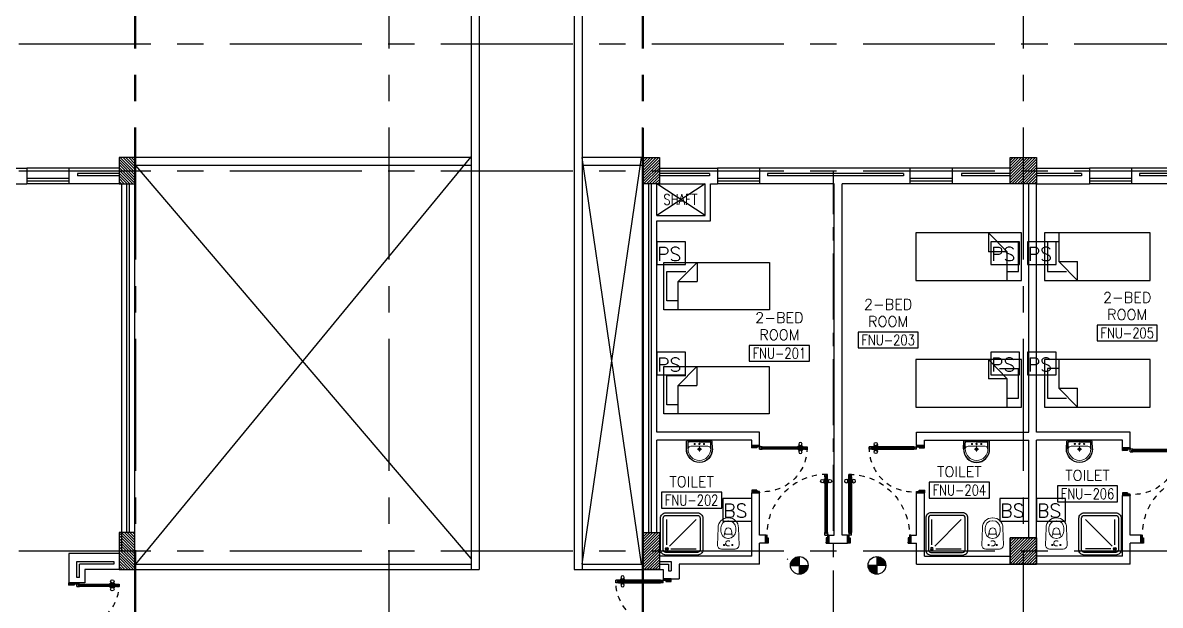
# Model space of a CAD drawing. Extents: x 88808.2 to 88899.2, y 39921.6 to 40001.1.
# Drawn here: x 88849.01 to 88870.56, y 39979.07 to 39990.1 of the extents above; entities that cross this region are included whole.
import ezdxf
from ezdxf.enums import TextEntityAlignment as Align

# ---------------------------------------------------------------- set-up
doc = ezdxf.new("R2010")
doc.units = 0
doc.header["$MEASUREMENT"] = 0
doc.header["$PDMODE"] = 34
for name, pattern in [('CENTER', [2, 1.25, -0.25, 0.25, -0.25]), ('CENTERX2', [4, 2.5, -0.5, 0.5, -0.5]), ('DASHED', [0.75, 0.5, -0.25]), ('HIDDEN', [0.375, 0.25, -0.125]), ('HIDDEN2', [0.1875, 0.125, -0.0625])]:
    doc.linetypes.add(name, pattern=pattern)
doc.layers.get('0').update_dxf_attribs({"color": 11, "linetype": 'CONTINUOUS'})
doc.layers.get('DEFPOINTS').update_dxf_attribs({"color": 11, "linetype": 'CONTINUOUS'})
for name, color, linetype in [('AX-DIM', 11, 'CONTINUOUS'), ('AXES', 11, 'CENTERX2'), ('AXES1', 11, 'CENTER'), ('COL', 11, 'CONTINUOUS'), ('DOOR', 11, 'CONTINUOUS'), ('E-SYSTEM', 4, 'CONTINUOUS'), ('EJ', 11, 'CONTINUOUS'), ('FIX', 11, 'CONTINUOUS'), ('FUR', 11, 'CONTINUOUS'), ('HAT', 11, 'CONTINUOUS'), ('INSUL', 11, 'CONTINUOUS'), ('RM-BOX', 11, 'CONTINUOUS'), ('RM-NAME', 11, 'CONTINUOUS'), ('RM-NO', 11, 'CONTINUOUS'), ('ROOF', 11, 'CONTINUOUS'), ('SHAFT', 11, 'CONTINUOUS'), ('TEXT', 11, 'CONTINUOUS'), ('WALL', 11, 'CONTINUOUS'), ('WIN', 11, 'CONTINUOUS')]:
    doc.layers.add(name, color=color, linetype=linetype)
doc.styles.add('ROMANS', font='ROMANS.shx', dxfattribs={"width": 0.6})
doc.dimstyles.new('DIM-OUT', dxfattribs={"dimscale": 0, "dimtxt": 0.24, "dimasz": 0.08, "dimexe": 0.02, "dimexo": 0.02, "dimgap": 0.05, "dimtad": 1, "dimdec": 0, "dimlfac": 1000, "dimzin": 0, "dimdsep": 46, "dimtxsty": 'ROMANS', "dimblk1": 'ARCHTICK', "dimblk2": 'ARCHTICK', "dimsah": 1, "dimcen": 0.01, "dimdle": 0.08, "dimclrd": 7, "dimclre": 7, "dimclrt": 2, "dimadec": 0, "dimazin": 0, "dimtp": 2, "dimtm": 2, "dimtfac": 0.114286, "dimtdec": 0, "dimtix": 1, "dimtmove": 2, "dimatfit": 3, "dimldrblk": 'ARCHTICK', "dimfxl": 0, "dimtolj": 1, "dimtzin": 0, "dimarcsym": 0})

# ---------------------------------------------------------------- blocks, each defined once
blk = doc.blocks.new('_ARCHTICK')
at = {"color": 0, "linetype": 'ByBlock', "const_width": 0.15}
blk.add_lwpolyline([(-0.5, -0.5), (0.5, 0.5)], dxfattribs=at)
blk = doc.blocks.new('*D175')
at = {"layer": 'AX-DIM', "color": 7, "lineweight": -2}
for p, q in [((88809.63, 39987.47), (88809.63, 39997.655)), ((88852.255, 39997.575), (88809.61, 39997.575)), ((88810.31, 39987.55), (88809.61, 39987.55))]:
    blk.add_line(p, q, dxfattribs=at)
at = {"layer": 'DEFPOINTS', "color": 0}
for p in [(88809.63, 39997.575), (88852.275, 39997.575), (88810.33, 39987.55)]:
    blk.add_point(p, dxfattribs=at)
at = {"layer": 'AX-DIM', "color": 7, "lineweight": -2, "xscale": 0.08, "yscale": 0.08, "zscale": 0.08}
for p, rotation in [((88809.63, 39997.575), 90), ((88809.63, 39987.55), 270)]:
    blk.add_blockref('_ARCHTICK', p, dxfattribs=dict(at, rotation=rotation))
at = {"layer": 'AX-DIM', "color": 2, "insert": (88809.46, 39992.562), "char_height": 0.24, "attachment_point": 5, "rotation": 90, "style": 'ROMANS'}
blk.add_mtext('\\A1;10025', dxfattribs=at)
blk = doc.blocks.new('A$C1DFA4FE8')
at = {"layer": 'DOOR', "color": 0, "linetype": 'ByBlock'}
for p, q in [((0, 1631), (0, 1581)), ((0, 1581), (0, 1631)), ((50, 1631), (0, 1631)), ((50, 1581), (0, 1581)), ((30, 1614), (30, 1598)), ((50, 1614), (30, 1614)), ((50, 1598), (30, 1598)), ((50, 1631), (50, 1614)), ((50, 1598), (50, 1581)), ((750, 1614), (750, 1631)), ((750, 1631), (800, 1631)), ((770, 1614), (750, 1614)), ((750, 1581), (750, 1598)), ((750, 1598), (770, 1598)), ((800, 1581), (750, 1581)), ((770, 1598), (770, 1614)), ((950, 1656), (800, 1656)), ((800, 1656), (800, 1631)), ((800, 1581), (800, 1631)), ((800, 1631), (850, 1631)), ((850, 1631), (850, 1606)), ((850, 1606), (950, 1606)), ((950, 1606), (950, 1656)), ((0, 81), (0, 131)), ((0, 131), (0, 81)), ((50, 131), (0, 131)), ((50, 81), (0, 81)), ((30, 98), (30, 114)), ((50, 114), (30, 114)), ((50, 98), (30, 98)), ((50, 114), (50, 131)), ((50, 81), (50, 98)), ((83, 131), (83, 138)), ((173, 138), (83, 138)), ((83, 81), (83, 74)), ((173, 74), (83, 74)), ((95, 138), (95, 147)), ((95, 147), (160, 147)), ((95, 138), (160, 138)), ((95, 74), (95, 65)), ((95, 74), (160, 74)), ((95, 65), (160, 65)), ((160, 138), (160, 147)), ((160, 74), (160, 65)), ((173, 131), (173, 138)), ((173, 81), (173, 74)), ((750, 131), (750, 114)), ((800, 131), (750, 131)), ((750, 114), (770, 114)), ((750, 98), (750, 81)), ((770, 98), (750, 98)), ((750, 81), (800, 81)), ((770, 114), (770, 98)), ((800, 131), (800, 81)), ((800, 56), (800, 81)), ((800, 81), (850, 81)), ((950, 56), (800, 56)), ((850, 106), (950, 106)), ((850, 81), (850, 106)), ((950, 106), (950, 56))]:
    blk.add_line(p, q, dxfattribs=at)
at = {"layer": 'DOOR', "linetype": 'ByBlock'}
for p, q in [((750, 1631), (50, 1631)), ((750, 1614), (50, 1614)), ((750, 1598), (50, 1598)), ((50, 1581), (750, 1581)), ((50, 131), (750, 131)), ((750, 114), (50, 114)), ((750, 98), (50, 98)), ((750, 81), (50, 81))]:
    blk.add_line(p, q, dxfattribs=at)
at = {"layer": 'DOOR', "color": 9, "linetype": 'ByBlock'}
for p, q in [((950, 1606), (837, 1656)), ((950, 1606), (850, 1619)), ((950, 1606), (910, 1656)), ((950, 106), (837, 56)), ((950, 106), (850, 93)), ((950, 106), (910, 56))]:
    blk.add_line(p, q, dxfattribs=at)
at = {"layer": 'DOOR', "color": 0, "linetype": 'ByBlock'}
for centre in [(128, 179), (128, 32)]:
    blk.add_circle(centre, 32.4, dxfattribs=at)
at = {"layer": 'DOOR', "linetype": 'HIDDEN', "ltscale": 0.5}
for centre, start, end in [((752, 1606), 178.0938, 273.7249), ((752, 106), 86.2751, 181.9062)]:
    blk.add_arc(centre, 752, start, end, dxfattribs=at)
at = {"layer": 'DOOR', "color": 9, "linetype": 'ByBlock'}
for centre, radius, start, end in [((950, 1606), 154, 161.1053, 166.2858), ((950, 1606), 134, 158.1598, 169.28), ((950, 1606), 114, 154.0838, 167.3774), ((950, 1606), 94.4, 148.0182, 180), ((950, 1606), 74.4, 137.7764, 180), ((950, 1606), 54.4, 113.2074, 180), ((950, 1606), 34.4, 90, 180), ((950, 1606), 14.4, 90, 180), ((950, 106), 154, 193.7142, 198.8947), ((950, 106), 134, 190.72, 201.8402), ((950, 106), 114, 192.6226, 205.9162), ((950, 106), 94.4, 180, 211.9818), ((950, 106), 74.4, 180, 222.2236), ((950, 106), 54.4, 180, 246.7926), ((950, 106), 34.4, 180, 270), ((950, 106), 14.4, 180, 270)]:
    blk.add_arc(centre, radius, start, end, dxfattribs=at)
blk = doc.blocks.new('C-300')
at = {"layer": 'HAT', "linetype": 'ByBlock', "ltscale": 0.3}
h = blk.add_hatch(dxfattribs=at)
h.set_pattern_fill('ANSI31', color=8, scale=300, style=0)
h.set_pattern_definition([(45, (-258496.182, -82361.005), (-26.5165043, 26.5165043), [])])
h.paths.add_polyline_path([(300, 500), (0, 500), (0, 250), (300, 250)])
h.paths.add_polyline_path([(300, 250), (0, 250), (0, 0), (300, 0)])
at = {"layer": 'COL'}
blk.add_lwpolyline([(0, 500), (300, 500), (300, 0), (0, 0)], close=True, dxfattribs=at)
blk = doc.blocks.new('DOOR90')
at = {"layer": 'DOOR', "linetype": 'ByBlock'}
for p, q in [((0, 0), (-150, 0)), ((-200, -25), (-1000, -25)), ((-200, -42), (-1000, -42)), ((-200, -58), (-1000, -58)), ((-1000, -75), (-200, -75))]:
    blk.add_line(p, q, dxfattribs=at)
at = {"layer": 'DOOR', "color": 0, "linetype": 'ByBlock'}
for p, q in [((-150, 0), (-150, -25)), ((-150, 0), (0, 0)), ((0, -50), (0, 0)), ((-1050, -25), (-1050, -75)), ((-1050, -75), (-1050, -25)), ((-1000, -25), (-1050, -25)), ((-1000, -75), (-1050, -75)), ((-1020, -42), (-1020, -58)), ((-1000, -42), (-1020, -42)), ((-1000, -58), (-1020, -58)), ((-1000, -25), (-1000, -42)), ((-1000, -58), (-1000, -75)), ((-968, -25), (-968, -18)), ((-878, -18), (-968, -18)), ((-968, -75), (-968, -82)), ((-878, -82), (-968, -82)), ((-955, -18), (-955, -9)), ((-955, -9), (-890, -9)), ((-955, -18), (-890, -18)), ((-955, -82), (-955, -91)), ((-955, -82), (-890, -82)), ((-955, -91), (-890, -91)), ((-890, -18), (-890, -9)), ((-890, -82), (-890, -91)), ((-878, -25), (-878, -18)), ((-878, -75), (-878, -82)), ((-200, -42), (-200, -25)), ((-200, -25), (-150, -25)), ((-180, -42), (-200, -42)), ((-200, -75), (-200, -58)), ((-200, -58), (-180, -58)), ((-150, -75), (-200, -75)), ((-180, -58), (-180, -42)), ((-150, -75), (-150, -25)), ((-150, -25), (-100, -25)), ((-100, -25), (-100, -50)), ((-100, -50), (0, -50)), ((-100, -850), (0, -850)), ((-100, -875), (-100, -850)), ((0, -850), (0, -900)), ((-150, -900), (-150, -875)), ((-150, -875), (-100, -875)), ((0, -900), (-150, -900)), ((-150, -900), (0, -900))]:
    blk.add_line(p, q, dxfattribs=at)
at = {"layer": 'DOOR', "color": 9, "linetype": 'ByBlock'}
for p, q in [((0, -50), (-114, 0)), ((0, -50), (-40, 0)), ((0, -50), (-100, -37)), ((0, -850), (-114, -900)), ((0, -850), (-100, -863)), ((0, -850), (-40, -900))]:
    blk.add_line(p, q, dxfattribs=at)
at = {"layer": 'DOOR', "color": 0, "linetype": 'ByBlock'}
for centre in [(-923, 24), (-923, -124)]:
    blk.add_circle(centre, 32.4, dxfattribs=at)
at = {"layer": 'DOOR', "color": 9, "linetype": 'ByBlock'}
for centre, radius, start, end in [((0, -50), 74.4, 137.7764, 180), ((0, -50), 54.4, 113.2074, 180), ((0, -50), 154, 161.1053, 166.2858), ((0, -50), 134, 158.1598, 169.28), ((0, -50), 114, 154.0838, 167.3774), ((0, -50), 94.4, 148.0182, 180), ((0, -50), 34.4, 90, 180), ((0, -50), 14.4, 90, 180), ((0, -850), 94.4, 180, 211.9818), ((0, -850), 74.4, 180, 222.2236), ((0, -850), 54.4, 180, 246.7926), ((0, -850), 34.4, 180, 270), ((0, -850), 14.4, 180, 270), ((0, -850), 154, 193.7142, 198.8947), ((0, -850), 134, 190.72, 201.8402)]:
    blk.add_arc(centre, radius, start, end, dxfattribs=at)
at = {"layer": 'DOOR', "linetype": 'HIDDEN', "ltscale": 0.5}
blk.add_arc((-222, -50), 828, 178.2701, 275.003, dxfattribs=at)
blk = doc.blocks.new('DOOR100')
at = {"layer": 'DOOR', "color": 0, "linetype": 'ByBlock'}
for p, q in [((-76, 1251), (-76, 1301)), ((-76, 1301), (-26, 1301)), ((-26, 1301), (-76, 1301)), ((-26, 1251), (-26, 1301)), ((-92, 1206), (-92, 1141)), ((-83, 1206), (-92, 1206)), ((-83, 1141), (-92, 1141)), ((-83, 1129), (-83, 1219)), ((-76, 1219), (-83, 1219)), ((-83, 1206), (-83, 1141)), ((-76, 1129), (-83, 1129)), ((-59, 1251), (-76, 1251)), ((-59, 1251), (-59, 1271)), ((-43, 1271), (-59, 1271)), ((-43, 1251), (-43, 1271)), ((-26, 1251), (-43, 1251)), ((-26, 1219), (-19, 1219)), ((-26, 1129), (-19, 1129)), ((-19, 1129), (-19, 1219)), ((-19, 1206), (-19, 1141)), ((-19, 1206), (-10, 1206)), ((-19, 1141), (-10, 1141)), ((-10, 1206), (-10, 1141)), ((-1201, 0), (-1201, 150)), ((-1201, 150), (-1176, 150)), ((-1201, 150), (-1201, 0)), ((-1151, 0), (-1201, 0)), ((-1176, 150), (-1176, 100)), ((-1176, 100), (-1151, 100)), ((-1151, 100), (-1151, 0)), ((-76, 200), (-59, 200)), ((-76, 150), (-76, 200)), ((-76, 150), (-26, 150)), ((-59, 200), (-59, 180)), ((-59, 180), (-43, 180)), ((-51, 100), (-51, 0)), ((-26, 100), (-51, 100)), ((-51, 0), (-1, 0)), ((-43, 200), (-26, 200)), ((-43, 180), (-43, 200)), ((-26, 200), (-26, 150)), ((-1, 150), (-26, 150)), ((-26, 150), (-26, 100)), ((-1, 150), (-1, 0))]:
    blk.add_line(p, q, dxfattribs=at)
at = {"layer": 'DOOR', "linetype": 'ByBlock'}
for p, q in [((-76, 1251), (-76, 200)), ((-59, 200), (-59, 1251)), ((-43, 200), (-43, 1251)), ((-26, 200), (-26, 1251))]:
    blk.add_line(p, q, dxfattribs=at)
at = {"layer": 'DOOR', "color": 9, "linetype": 'ByBlock'}
for p, q in [((-1151, 0), (-1201, 114)), ((-1151, 0), (-1201, 40)), ((-1151, 0), (-1164, 100)), ((-51, 0), (-1, 114)), ((-51, 0), (-38, 100)), ((-51, 0), (-1, 40))]:
    blk.add_line(p, q, dxfattribs=at)
at = {"layer": 'DOOR', "color": 0, "linetype": 'ByBlock'}
for centre in [(-125, 1174), (22, 1174)]:
    blk.add_circle(centre, 32.4, dxfattribs=at)
at = {"layer": 'DOOR', "linetype": 'HIDDEN', "ltscale": 0.5}
blk.add_arc((-27, 152), 1149, 89.961, 180.0931, dxfattribs=at)
at = {"layer": 'DOOR', "color": 9, "linetype": 'ByBlock'}
for centre, radius, start, end in [((-1151, 0), 154, 103.7142, 108.8947), ((-1151, 0), 134, 100.72, 111.8402), ((-1151, 0), 94.4, 90, 121.9818), ((-1151, 0), 74.4, 90, 132.2236), ((-1151, 0), 54.4, 90, 156.7926), ((-1151, 0), 34.4, 90, 180), ((-1151, 0), 14.4, 90, 180), ((-51, 0), 94.4, 58.0182, 90), ((-51, 0), 74.4, 47.7764, 90), ((-51, 0), 54.4, 23.2074, 90), ((-51, 0), 34.4, 0, 90), ((-51, 0), 14.4, 0, 90), ((-51, 0), 134, 68.1598, 79.28), ((-51, 0), 114, 64.0838, 77.3774), ((-51, 0), 154, 71.1053, 76.2858)]:
    blk.add_arc(centre, radius, start, end, dxfattribs=at)
blk = doc.blocks.new('A$C272A55A0')
at = {"layer": 'DOOR', "color": 0, "linetype": 'ByBlock'}
for p, q in [((0, 900), (0, 1050)), ((50, 1050), (0, 1050)), ((0, 900), (25, 900)), ((25, 950), (50, 950)), ((25, 900), (25, 950)), ((75, 900), (25, 900)), ((25, 850), (25, 900)), ((58, 870), (42, 870)), ((42, 870), (42, 850)), ((50, 950), (50, 1050)), ((58, 850), (58, 870)), ((75, 900), (75, 850)), ((1725, 900), (1775, 900)), ((1725, 900), (1725, 850)), ((1742, 870), (1758, 870)), ((1742, 850), (1742, 870)), ((1750, 950), (1750, 1050)), ((1750, 1050), (1800, 1050)), ((1775, 950), (1750, 950)), ((1758, 870), (1758, 850)), ((1775, 900), (1775, 950)), ((1800, 900), (1775, 900)), ((1775, 850), (1775, 900)), ((1800, 1050), (1800, 900)), ((42, 850), (25, 850)), ((75, 850), (58, 850)), ((1725, 850), (1742, 850)), ((1758, 850), (1775, 850)), ((25, 50), (42, 50)), ((25, 50), (25, 0)), ((25, 0), (75, 0)), ((75, 0), (25, 0)), ((42, 50), (42, 30)), ((42, 30), (58, 30)), ((58, 50), (75, 50)), ((58, 50), (58, 30)), ((75, 50), (75, 0)), ((1718, 160), (1709, 160)), ((1709, 95), (1709, 160)), ((1718, 95), (1709, 95)), ((1725, 173), (1718, 173)), ((1718, 173), (1718, 83)), ((1718, 95), (1718, 160)), ((1725, 83), (1718, 83)), ((1742, 50), (1725, 50)), ((1725, 50), (1725, 0)), ((1775, 0), (1725, 0)), ((1725, 0), (1775, 0)), ((1742, 50), (1742, 30)), ((1758, 30), (1742, 30)), ((1775, 50), (1758, 50)), ((1758, 50), (1758, 30)), ((1775, 173), (1782, 173)), ((1775, 83), (1782, 83)), ((1775, 50), (1775, 0)), ((1782, 173), (1782, 83)), ((1782, 160), (1791, 160)), ((1782, 95), (1782, 160)), ((1782, 95), (1791, 95)), ((1791, 95), (1791, 160))]:
    blk.add_line(p, q, dxfattribs=at)
at = {"layer": 'DOOR', "color": 9, "linetype": 'ByBlock'}
for p, q in [((50, 1050), (0, 1010)), ((50, 1050), (0, 937)), ((50, 1050), (37, 950)), ((1750, 1050), (1800, 1010)), ((1750, 1050), (1800, 937)), ((1750, 1050), (1763, 950))]:
    blk.add_line(p, q, dxfattribs=at)
at = {"layer": 'DOOR', "linetype": 'ByBlock'}
for p, q in [((25, 850), (25, 50)), ((42, 850), (42, 50)), ((58, 850), (58, 50)), ((75, 50), (75, 850)), ((1725, 50), (1725, 850)), ((1742, 850), (1742, 50)), ((1758, 850), (1758, 50)), ((1775, 850), (1775, 50))]:
    blk.add_line(p, q, dxfattribs=at)
at = {"layer": 'DOOR', "color": 0, "linetype": 'ByBlock'}
for centre in [(1676, 128), (1824, 128)]:
    blk.add_circle(centre, 32.4, dxfattribs=at)
at = {"layer": 'DOOR', "color": 9, "linetype": 'ByBlock'}
for centre, radius, start, end in [((50, 1050), 54.4, 203.2074, 270), ((50, 1050), 74.4, 227.7764, 270), ((50, 1050), 94.4, 238.0182, 270), ((50, 1050), 114, 244.0838, 257.3774), ((50, 1050), 134, 248.1598, 259.28), ((50, 1050), 154, 251.1053, 256.2858), ((50, 1050), 34.4, 180, 270), ((50, 1050), 14.4, 180, 270), ((1750, 1050), 14.4, 270, 0), ((1750, 1050), 34.4, 270, 0), ((1750, 1050), 54.4, 270, 336.7926), ((1750, 1050), 74.4, 270, 312.2236), ((1750, 1050), 94.4, 270, 301.9818), ((1750, 1050), 114, 282.6226, 295.9162), ((1750, 1050), 134, 280.72, 291.8402), ((1750, 1050), 154, 283.7142, 288.8947)]:
    blk.add_arc(centre, radius, start, end, dxfattribs=at)
at = {"layer": 'DOOR', "linetype": 'HIDDEN', "ltscale": 0.5}
for centre, start, end in [((50, 851), 268.3174, 3.2965), ((1750, 851), 176.7035, 271.6826)]:
    blk.add_arc(centre, 851, start, end, dxfattribs=at)
at = {"layer": 'WALL', "linetype": 'ByBlock'}
blk.add_line((1800, 900), (1800, 1050), dxfattribs=at)
blk = doc.blocks.new('C11')
at = {"layer": 'HAT'}
h = blk.add_hatch(dxfattribs=at)
h.set_pattern_fill('ANSI31', color=256, scale=300, style=0)
h.set_pattern_definition([(45, (-248556.182, -75061.005), (-26.5165043, 26.5165043), [])])
h.paths.add_polyline_path([(300, 700), (0, 700), (0, 350), (300, 350)])
h.paths.add_polyline_path([(300, 350), (0, 350), (0, 0), (300, 0)])
at = {"layer": 'COL'}
blk.add_lwpolyline([(300, 700), (300, 0), (0, 0), (0, 700)], close=True, dxfattribs=at)
blk = doc.blocks.new('RM1')
at = {"layer": 'RM-BOX'}
blk.add_lwpolyline([(570, -200), (-570, -200), (-570, -500), (570, -500)], close=True, dxfattribs=at)
at = {"layer": 'RM-NAME', "style": 'ROMANS'}
for tag, p in [('ROOMNAME1', (0, 324)), ('ROOMNAME2', (0, 0))]:
    blk.add_attdef(tag, text='', height=200, dxfattribs=at).set_placement(p, align=Align.MIDDLE)
at = {"layer": 'RM-NO', "style": 'ROMANS', "width": 0.8}
blk.add_attdef('ROOMNO', text='', height=200, dxfattribs=at).set_placement((0, -350), align=Align.MIDDLE)
blk = doc.blocks.new('AH20A')
at = {"layer": 'FUR'}
for p, q in [((0, 0.5), (0, -0.5)), ((1, 0.5), (0, 0.5)), ((0.136, 0.5), (0.136, -0.099)), ((1, -0.5), (1, 0.5)), ((0.136, 0.311), (0.028, 0.311)), ((0.028, 0.311), (0.028, -0.309)), ((0.136, -0.099), (0.313, -0.5)), ((0.136, -0.099), (0.313, -0.099)), ((0.313, -0.5), (0.313, -0.099)), ((0.028, -0.309), (0.208, -0.309)), ((0, -0.5), (1, -0.5))]:
    blk.add_line(p, q, dxfattribs=at)
blk = doc.blocks.new('COL50')
at = {"layer": 'COL'}
blk.add_lwpolyline([(-250, 250), (-250, -250), (250, -250), (250, 250)], close=True, dxfattribs=at)
blk = doc.blocks.new('*X40')
at = {"color": 0}
for p, q in [((73379, 177112), (73857, 177590)), ((73379, 177165), (73804, 177590)), ((73379, 177218), (73751, 177590)), ((73379, 177271), (73698, 177590)), ((73379, 177324), (73645, 177590)), ((73379, 177377), (73592, 177590)), ((73379, 177430), (73539, 177590)), ((73379, 177483), (73486, 177590)), ((73379, 177536), (73433, 177590)), ((73410, 177090), (73879, 177559)), ((73463, 177090), (73879, 177506)), ((73516, 177090), (73879, 177453)), ((73569, 177090), (73879, 177400)), ((73622, 177090), (73879, 177347)), ((73675, 177090), (73879, 177294)), ((73728, 177090), (73879, 177241)), ((73781, 177090), (73879, 177188)), ((73834, 177090), (73879, 177134))]:
    blk.add_line(p, q, dxfattribs=at)
blk = doc.blocks.new('LAV1')
at = {"layer": 'FIX', "linetype": 'DASHED', "lineweight": 20, "ltscale": 0.05}
for p, q in [((0, 170), (0, 270)), ((0, 170), (0, 270)), ((50, 220), (-50, 220))]:
    blk.add_line(p, q, dxfattribs=at)
at = {"layer": 'FIX', "linetype": 'ByBlock', "ltscale": 0.3}
for p, q in [((-280, 210), (-275, 50)), ((-245, 210), (-245, 85)), ((0, 60), (-220, 60)), ((0, 60), (220, 60)), ((245, 210), (245, 85)), ((280, 210), (275, 50))]:
    blk.add_line(p, q, dxfattribs=at)
at = {"layer": 'FIX', "linetype": 'Continuous', "lineweight": 20}
for p, q in [((-275, 210), (-275, 50)), ((0, 50), (-275, 50)), ((0, 50), (-252, 50)), ((0, 155), (-181, 155)), ((0, 155), (181, 155)), ((0, 50), (275, 50)), ((0, 50), (252, 50)), ((275, 210), (275, 50))]:
    blk.add_line(p, q, dxfattribs=at)
at = {"layer": 'FIX', "lineweight": 20}
for p, q in [((16, 107), (-15, 107)), ((0, 92), (0, 123))]:
    blk.add_line(p, q, dxfattribs=at)
for centre, radius in [((0, 220), 29.5), ((0, 220), 22.5), ((0, 107), 15.5)]:
    blk.add_circle(centre, radius, dxfattribs=at)
at = {"layer": 'FIX', "linetype": 'HIDDEN', "lineweight": 20, "ltscale": 0.05}
for centre in [(-100, 107), (100, 107)]:
    blk.add_circle(centre, 12.4, dxfattribs=at)
at = {"layer": 'FIX', "linetype": 'ByBlock', "ltscale": 0.3}
for centre, radius, start, end in [((7, 220), 287, 91.3776, 182.0064), ((-7, 220), 287, 357.9936, 88.6224), ((-220, 85), 24.9, 179.7021, 269.9486), ((220, 85), 24.9, 270.0514, 0.2979)]:
    blk.add_arc(centre, radius, start, end, dxfattribs=at)
at = {"layer": 'FIX', "linetype": 'Continuous', "lineweight": 20}
for centre, radius, start, end in [((8, 217), 283, 91.6988, 181.351), ((-8, 217), 283, 358.649, 88.3012), ((8, 212), 253, 91.7328, 180.4884), ((-8, 212), 253, 359.5116, 88.2672), ((-179, 222), 66.9, 190.2006, 268.0786), ((179, 222), 66.9, 271.9214, 349.7994)]:
    blk.add_arc(centre, radius, start, end, dxfattribs=at)
blk = doc.blocks.new('*X41')
at = {"color": 0}
for p, q in [((73379, 169899), (73870, 170390)), ((73379, 169952), (73817, 170390)), ((73379, 170005), (73764, 170390)), ((73379, 170058), (73711, 170390)), ((73379, 170111), (73658, 170390)), ((73379, 170164), (73604, 170390)), ((73379, 170217), (73551, 170390)), ((73379, 170271), (73498, 170390)), ((73379, 170324), (73445, 170390)), ((73379, 170377), (73392, 170390)), ((73423, 169890), (73879, 170346)), ((73476, 169890), (73879, 170293)), ((73529, 169890), (73879, 170240)), ((73582, 169890), (73879, 170187)), ((73635, 169890), (73879, 170134)), ((73688, 169890), (73879, 170081)), ((73741, 169890), (73879, 170028)), ((73794, 169890), (73879, 169975)), ((73847, 169890), (73879, 169922))]:
    blk.add_line(p, q, dxfattribs=at)
blk = doc.blocks.new('WC1')
at = {"layer": 'FIX', "lineweight": 20}
for p, q in [((-727, 5), (-727, -5)), ((-674, 5), (-674, -5)), ((-534, 24), (-540, 0)), ((-540, 0), (-534, -24)), ((-210, 204), (-538, 194)), ((-475, 141), (-538, 141)), ((-395, 76), (-490, 60)), ((-339, 5), (-339, -5)), ((-538, -141), (-475, -141)), ((-538, -194), (-210, -204)), ((-490, -60), (-395, -76))]:
    blk.add_line(p, q, dxfattribs=at)
at = {"layer": 'FIX', "linetype": 'Continuous', "lineweight": 20}
blk.add_line((-420, -47), (-420, 45), dxfattribs=at)
at = {"layer": 'FIX', "lineweight": 20}
blk.add_lwpolyline([(-213, -204), (-210, -204, 0.414214), (-137, -131), (-137, 0), (-137, 131, 0.414214), (-210, 204)], format="xyb", dxfattribs=at)
at = {"layer": 'FIX', "linetype": 'HIDDEN2', "lineweight": 20, "ltscale": 0.3}
blk.add_circle((-245, 0), 49.8, dxfattribs=at)
at = {"layer": 'FIX', "linetype": 'HIDDEN', "lineweight": 20, "ltscale": 0.05}
for centre in [(-213, 78), (-213, -77)]:
    blk.add_circle(centre, 11.6, dxfattribs=at)
at = {"layer": 'FIX', "lineweight": 20}
for centre, radius, start, end in [((-538, 5), 189, 90, 180), ((-538, 5), 136, 90, 180), ((-473, -7), 68.2, 128.9242, 152.8468), ((-464, -18), 82, 108.496, 128.9242), ((-475, 5), 136, 360, 90), ((-538, -5), 189, 180, 270), ((-538, -5), 136, 180, 270), ((-473, 7), 68.2, 207.1532, 231.0758), ((-464, 18), 82, 231.0758, 251.504), ((-475, -5), 136, 270, 0)]:
    blk.add_arc(centre, radius, start, end, dxfattribs=at)
at = {"layer": 'FIX', "linetype": 'Continuous', "lineweight": 20}
for centre, start, end in [((-443, 46), 357.6662, 91.6121), ((-442, -46), 268.3879, 2.3338)]:
    blk.add_arc(centre, 22.3, start, end, dxfattribs=at)
blk = doc.blocks.new('SHR1')
at = {"layer": 'FIX'}
for p, q in [((-196, 196), (-700, 700)), ((-143, 218), (-143, 700)), ((-218, 143), (-700, 143))]:
    blk.add_line(p, q, dxfattribs=at)
for points in [[(-825, 125), (-825, 725, -0.414214), (-725, 825), (-125, 825, -0.414214), (-25, 725), (-25, 125, -0.414214), (-125, 25), (-725, 25, -0.414214)], [(-775, 125), (-775, 725, -0.414214), (-725, 775), (-125, 775, -0.414214), (-75, 725), (-75, 125, -0.414214), (-125, 75), (-725, 75, -0.414214)]]:
    blk.add_lwpolyline(points, format="xyb", close=True, dxfattribs=at)
for radius in [25, 15]:
    blk.add_circle((-143, 143), radius, dxfattribs=at)

msp = doc.modelspace()

# ---------------------------------------------------------------- hatches: boundary and pattern name
at = {"layer": 'HAT'}
h = msp.add_hatch(dxfattribs=at)
h.set_pattern_fill('ANSI31', color=256, scale=0.3, style=0)
h.set_pattern_definition([(135, (89099.68644, 39904.688557), (0.0265165043, 0.0265165043), [])])
h.paths.add_polyline_path([(88850.8303, 39980.4496), (88851.1303, 39980.4496), (88851.1303, 39980.0996), (88850.8303, 39980.0996)])
h.paths.add_polyline_path([(88850.8303, 39980.0996), (88851.1303, 39980.0996), (88851.1303, 39979.7496), (88850.8303, 39979.7496)])

# ---------------------------------------------------------------- linework, layer by layer
at = {"layer": 'AXES'}
for p, q in [((88855.9503, 39921.6153), (88855.9503, 40000.4279)), ((88867.9703, 39921.6153), (88867.9703, 40000.4279)), ((88851.1303, 39921.6153), (88851.1303, 40000.0779)), ((88851.1503, 39921.6153), (88851.1503, 40000.0779)), ((88860.7503, 39921.6153), (88860.7503, 40000.0779)), ((88860.7703, 39921.6132), (88860.7703, 40000.0759)), ((88808.9303, 39989.6996), (88876.9703, 39989.6996)), ((88808.9303, 39987.2996), (88876.9703, 39987.2996)), ((88808.9303, 39980.0996), (88876.9703, 39980.0996))]:
    msp.add_line(p, q, dxfattribs=at)
at = {"layer": 'AXES1'}
msp.add_line((88864.3703, 39928.4796), (88864.3703, 39987.2996), dxfattribs=at)
at = {"layer": 'COL'}
for points in [[(88867.7203, 39987.0496), (88867.7203, 39987.5496), (88868.2203, 39987.5496), (88868.2203, 39987.0496)], [(88850.8303, 39980.4496), (88850.8303, 39979.7496), (88851.1303, 39979.7496), (88851.1303, 39980.4496)]]:
    msp.add_lwpolyline(points, close=True, dxfattribs=at)
at = {"layer": 'E-SYSTEM', "color": 4}
for p, q in [((88862.275, 39981.0955), (88862.275, 39980.6669)), ((88862.8203, 39981.0955), (88862.275, 39981.0955)), ((88862.8203, 39980.6669), (88862.8203, 39981.0955)), ((88867.525, 39981.0955), (88867.525, 39980.6669)), ((88868.0703, 39981.0955), (88867.525, 39981.0955)), ((88868.0703, 39980.6669), (88868.0703, 39981.0955)), ((88868.2203, 39981.0955), (88868.2203, 39980.6669)), ((88868.7655, 39981.0955), (88868.2203, 39981.0955)), ((88868.7655, 39980.6669), (88868.7655, 39981.0955)), ((88862.275, 39980.6669), (88862.8203, 39980.6669)), ((88867.525, 39980.6669), (88868.0703, 39980.6669)), ((88868.2203, 39980.6669), (88868.7655, 39980.6669)), ((88863.7226, 39979.876), (88863.6314, 39979.9671)), ((88863.7226, 39979.8937), (88863.6425, 39979.9737)), ((88863.7226, 39979.9113), (88863.6543, 39979.9796)), ((88863.7226, 39979.929), (88863.6669, 39979.9847)), ((88863.7226, 39979.9467), (88863.6804, 39979.9888)), ((88863.7226, 39979.9644), (88863.695, 39979.9919)), ((88863.7226, 39979.9942), (88863.7226, 39979.6598)), ((88865.193, 39979.9942), (88865.193, 39979.6598)), ((88865.193, 39979.9644), (88865.2205, 39979.9919)), ((88865.193, 39979.9467), (88865.2351, 39979.9888)), ((88865.193, 39979.929), (88865.2486, 39979.9847)), ((88865.193, 39979.9113), (88865.2612, 39979.9796)), ((88865.193, 39979.8937), (88865.2731, 39979.9737)), ((88865.193, 39979.876), (88865.2841, 39979.9671)), ((88863.5039, 39979.9365), (88863.4922, 39979.9483)), ((88863.5594, 39979.827), (88863.5554, 39979.831)), ((88863.5554, 39979.827), (88863.8897, 39979.827)), ((88863.5771, 39979.827), (88863.5566, 39979.8474)), ((88863.5947, 39979.827), (88863.5592, 39979.8625)), ((88863.6124, 39979.827), (88863.5629, 39979.8765)), ((88863.6301, 39979.827), (88863.5675, 39979.8896)), ((88863.6478, 39979.827), (88863.573, 39979.9018)), ((88863.6655, 39979.827), (88863.5793, 39979.9132)), ((88863.6831, 39979.827), (88863.5863, 39979.9239)), ((88863.7008, 39979.827), (88863.594, 39979.9338)), ((88863.7185, 39979.827), (88863.6023, 39979.9432)), ((88863.7226, 39979.8406), (88863.6113, 39979.9518)), ((88863.7226, 39979.8583), (88863.621, 39979.9598)), ((88863.8387, 39979.7068), (88863.7226, 39979.8229)), ((88863.8294, 39979.6984), (88863.7226, 39979.8053)), ((88863.8194, 39979.6908), (88863.7226, 39979.7876)), ((88863.8087, 39979.6838), (88863.7226, 39979.7699)), ((88863.7973, 39979.6775), (88863.7226, 39979.7522)), ((88863.8474, 39979.7158), (88863.7362, 39979.827)), ((88863.8554, 39979.7255), (88863.7538, 39979.827)), ((88863.8627, 39979.7359), (88863.7715, 39979.827)), ((88863.8693, 39979.7469), (88863.7892, 39979.827)), ((88863.8751, 39979.7587), (88863.8069, 39979.827)), ((88863.8802, 39979.7714), (88863.8245, 39979.827)), ((88863.8843, 39979.7849), (88863.8422, 39979.827)), ((88863.8874, 39979.7995), (88863.8599, 39979.827)), ((88863.8893, 39979.8153), (88863.8776, 39979.827)), ((88865.3601, 39979.827), (88865.0258, 39979.827)), ((88865.0262, 39979.8153), (88865.0379, 39979.827)), ((88865.0281, 39979.7995), (88865.0556, 39979.827)), ((88865.0312, 39979.7849), (88865.0733, 39979.827)), ((88865.0353, 39979.7714), (88865.091, 39979.827)), ((88865.0404, 39979.7587), (88865.1086, 39979.827)), ((88865.0462, 39979.7469), (88865.1263, 39979.827)), ((88865.0528, 39979.7359), (88865.144, 39979.827)), ((88865.0602, 39979.7255), (88865.1617, 39979.827)), ((88865.0681, 39979.7158), (88865.1794, 39979.827)), ((88865.0768, 39979.7068), (88865.193, 39979.8229)), ((88865.0861, 39979.6984), (88865.193, 39979.8053)), ((88865.0961, 39979.6908), (88865.193, 39979.7876)), ((88865.1068, 39979.6838), (88865.193, 39979.7699)), ((88865.1182, 39979.6775), (88865.193, 39979.7522)), ((88865.193, 39979.8583), (88865.2945, 39979.9598)), ((88865.193, 39979.8406), (88865.3042, 39979.9518)), ((88865.197, 39979.827), (88865.3132, 39979.9432)), ((88865.2147, 39979.827), (88865.3215, 39979.9338)), ((88865.2324, 39979.827), (88865.3292, 39979.9239)), ((88865.2501, 39979.827), (88865.3362, 39979.9132)), ((88865.2677, 39979.827), (88865.3425, 39979.9018)), ((88865.2854, 39979.827), (88865.348, 39979.8896)), ((88865.3031, 39979.827), (88865.3526, 39979.8765)), ((88865.3208, 39979.827), (88865.3563, 39979.8625)), ((88865.3385, 39979.827), (88865.3589, 39979.8474)), ((88865.3561, 39979.827), (88865.3601, 39979.831)), ((88863.7851, 39979.672), (88863.7226, 39979.7346)), ((88863.7721, 39979.6674), (88863.7226, 39979.7169)), ((88863.7581, 39979.6637), (88863.7226, 39979.6992)), ((88863.743, 39979.6611), (88863.7226, 39979.6815)), ((88863.7265, 39979.6599), (88863.7226, 39979.6638)), ((88865.1304, 39979.672), (88865.193, 39979.7346)), ((88865.1434, 39979.6674), (88865.193, 39979.7169)), ((88865.1574, 39979.6637), (88865.193, 39979.6992)), ((88865.1725, 39979.6611), (88865.193, 39979.6815)), ((88865.189, 39979.6599), (88865.193, 39979.6638))]:
    msp.add_line(p, q, dxfattribs=at)
for points in [[(88861.0203, 39985.9533), (88861.0203, 39985.5247), (88861.5655, 39985.5247), (88861.5655, 39985.9533)], [(88867.35, 39985.9533), (88867.35, 39985.5247), (88867.8953, 39985.5247), (88867.8953, 39985.9533)], [(88868.0453, 39985.9533), (88868.0453, 39985.5247), (88868.5905, 39985.5247), (88868.5905, 39985.9533)], [(88861.0203, 39983.8608), (88861.0203, 39983.4322), (88861.5655, 39983.4322), (88861.5655, 39983.8608)], [(88867.35, 39983.8608), (88867.35, 39983.4322), (88867.8953, 39983.4322), (88867.8953, 39983.8608)], [(88868.0453, 39983.8608), (88868.0453, 39983.4322), (88868.5905, 39983.4322), (88868.5905, 39983.8608)]]:
    msp.add_lwpolyline(points, close=True, dxfattribs=at)
for centre in [(88863.7226, 39979.827), (88865.193, 39979.827)]:
    msp.add_circle(centre, 0.1672, dxfattribs=at)
at = {"layer": 'EJ'}
for p, q in [((88860.7503, 39977.5996), (88860.7503, 39979.7496)), ((88860.7703, 39977.5996), (88860.7703, 39979.7496))]:
    msp.add_line(p, q, dxfattribs=at)
at = {"layer": 'FIX', "color": 32, "linetype": 'ByBlock', "ltscale": 0.3}
for p, q in [((88866.8364, 39982.0358), (88866.8408, 39982.1766)), ((88866.8672, 39982.0358), (88866.8672, 39982.1458)), ((88867.0828, 39982.1678), (88866.889, 39982.1678)), ((88867.0828, 39982.1678), (88867.2765, 39982.1678)), ((88867.2984, 39982.0358), (88867.2984, 39982.1458)), ((88867.3292, 39982.0358), (88867.3248, 39982.1766))]:
    msp.add_line(p, q, dxfattribs=at)
at = {"layer": 'FIX', "linetype": 'Continuous', "lineweight": 20}
for p, q in [((88867.0828, 39982.1766), (88866.8408, 39982.1766)), ((88866.8408, 39982.0358), (88866.8408, 39982.1766)), ((88867.0828, 39982.1766), (88866.8606, 39982.1766)), ((88867.0828, 39982.1766), (88867.3049, 39982.1766)), ((88867.0828, 39982.1766), (88867.3248, 39982.1766)), ((88867.3248, 39982.0358), (88867.3248, 39982.1766)), ((88867.0828, 39982.0842), (88866.9231, 39982.0842)), ((88867.0828, 39982.0842), (88867.2424, 39982.0842))]:
    msp.add_line(p, q, dxfattribs=at)
at = {"layer": 'FIX', "color": 32, "lineweight": 20}
for p, q in [((88867.069, 39982.126), (88867.0964, 39982.126)), ((88867.0828, 39982.1396), (88867.0828, 39982.1123))]:
    msp.add_line(p, q, dxfattribs=at)
at = {"layer": 'FIX', "color": 32, "linetype": 'DASHED', "lineweight": 20, "ltscale": 0.05}
for p, q in [((88867.0392, 39982.027), (88867.1272, 39982.027)), ((88867.0832, 39982.071), (88867.0832, 39981.983)), ((88867.0832, 39982.071), (88867.0832, 39981.983))]:
    msp.add_line(p, q, dxfattribs=at)
at = {"layer": 'FIX', "color": 32, "linetype": 'HIDDEN', "lineweight": 20, "ltscale": 0.05}
for centre in [(88866.9948, 39982.126), (88867.1708, 39982.126)]:
    msp.add_circle(centre, 0.0109, dxfattribs=at)
at = {"layer": 'FIX', "lineweight": 20}
for centre, radius in [((88867.0828, 39982.126), 0.0137), ((88867.0832, 39982.027), 0.026), ((88867.0832, 39982.027), 0.0198)]:
    msp.add_circle(centre, radius, dxfattribs=at)
at = {"layer": 'FIX', "color": 32, "linetype": 'ByBlock', "ltscale": 0.3}
for centre, radius, start, end in [((88866.889, 39982.1459), 0.0219, 90.05139, 180.29786), ((88867.2765, 39982.1459), 0.0219, 359.70214, 89.94861), ((88867.0888, 39982.0269), 0.2526, 177.99359, 268.62235), ((88867.0767, 39982.0269), 0.2526, 271.37765, 2.00641)]:
    msp.add_arc(centre, radius, start, end, dxfattribs=at)
at = {"layer": 'FIX', "linetype": 'Continuous', "lineweight": 20}
for centre, radius, start, end in [((88867.0901, 39982.0299), 0.2494, 178.64903, 268.3012), ((88867.0895, 39982.0336), 0.2223, 179.51158, 268.26719), ((88866.9251, 39982.0253), 0.0589, 91.92137, 169.79944), ((88867.0754, 39982.0299), 0.2494, 271.6988, 1.35097), ((88867.076, 39982.0336), 0.2223, 271.73281, 0.48842), ((88867.2404, 39982.0253), 0.0589, 10.20056, 88.07863)]:
    msp.add_arc(centre, radius, start, end, dxfattribs=at)
at = {"layer": 'INSUL'}
for p, q in [((88850.8303, 39987.2496), (88850.0444, 39987.2496)), ((88850.0444, 39987.2496), (88850.0444, 39987.1996)), ((88850.8303, 39987.1996), (88850.0444, 39987.1996)), ((88862.0203, 39987.2496), (88861.0703, 39987.2496)), ((88862.0203, 39987.1996), (88861.0703, 39987.1996)), ((88862.0203, 39987.2496), (88862.0203, 39987.1996)), ((88863.1203, 39987.2496), (88863.1203, 39987.1996)), ((88865.6957, 39987.2496), (88863.1203, 39987.2496)), ((88865.6957, 39987.1996), (88863.1203, 39987.1996)), ((88865.6957, 39987.2496), (88865.6957, 39987.1996)), ((88867.7203, 39987.2496), (88866.7957, 39987.2496)), ((88866.7957, 39987.2496), (88866.7957, 39987.1996)), ((88867.7203, 39987.1996), (88866.7957, 39987.1996)), ((88869.0703, 39987.2496), (88868.2203, 39987.2496)), ((88869.0703, 39987.1996), (88868.2203, 39987.1996)), ((88869.0703, 39987.2496), (88869.0703, 39987.1996)), ((88870.1703, 39987.2496), (88870.1703, 39987.1996)), ((88871.5953, 39987.2496), (88870.1703, 39987.2496)), ((88871.5953, 39987.1996), (88870.1703, 39987.1996)), ((88850.9803, 39980.4496), (88850.9803, 39987.0496)), ((88851.0303, 39980.4496), (88851.0303, 39987.0496)), ((88860.8703, 39980.4496), (88860.8703, 39987.0496)), ((88860.9203, 39980.4496), (88860.9203, 39987.0496)), ((88850.03, 39979.8996), (88850.7303, 39979.8996)), ((88850.03, 39979.5996), (88850.03, 39979.8996)), ((88850.08, 39979.5996), (88850.08, 39979.8496)), ((88850.7303, 39979.8496), (88850.08, 39979.8496)), ((88850.7303, 39979.8996), (88850.7303, 39979.8496)), ((88861.0703, 39979.8996), (88861.2953, 39979.8996)), ((88861.0703, 39979.8496), (88861.2453, 39979.8496)), ((88861.2453, 39979.8496), (88861.2453, 39979.7246)), ((88861.2953, 39979.8996), (88861.2953, 39979.7246)), ((88850.08, 39979.5996), (88850.03, 39979.5996)), ((88861.2453, 39979.7246), (88861.2953, 39979.7246))]:
    msp.add_line(p, q, dxfattribs=at)
at = {"layer": 'ROOF'}
for p, q in [((88859.4553, 39994.9996), (88859.4553, 39979.7496)), ((88857.5053, 39994.4246), (88857.5053, 39979.7496)), ((88857.6553, 39994.4246), (88857.6553, 39979.7496)), ((88859.6053, 39994.4246), (88859.6053, 39979.7496)), ((88857.5053, 39987.5496), (88851.1503, 39987.5496)), ((88860.7303, 39987.5496), (88859.6053, 39987.5496)), ((88857.5053, 39987.3996), (88851.1503, 39987.3996)), ((88860.7311, 39987.3996), (88859.6053, 39987.3996)), ((88860.7503, 39979.7496), (88860.7503, 39987.3496)), ((88851.1303, 39979.8496), (88857.5053, 39979.8496)), ((88851.1303, 39979.7496), (88857.6553, 39979.7496)), ((88859.4553, 39979.7496), (88860.7503, 39979.7496)), ((88859.6053, 39979.8496), (88860.7503, 39979.8496))]:
    msp.add_line(p, q, dxfattribs=at)
at = {"layer": 'SHAFT'}
for p, q in [((88851.1503, 39979.8496), (88857.5053, 39987.5596)), ((88860.7303, 39979.8496), (88859.6053, 39987.5496)), ((88859.6053, 39979.8496), (88860.7301, 39987.5496)), ((88857.5053, 39979.9596), (88851.1503, 39987.3996))]:
    msp.add_line(p, q, dxfattribs=at)
at = {"layer": 'TEXT', "color": 251, "linetype": 'ByBlock'}
for p, q in [((88861.9403, 39986.4496), (88861.0203, 39987.0496)), ((88861.9403, 39987.0496), (88861.0203, 39986.4496))]:
    msp.add_line(p, q, dxfattribs=at)
at = {"layer": 'WALL'}
for p, q in [((88845.9303, 39987.3496), (88849.0803, 39987.3496)), ((88849.0803, 39987.3496), (88849.0803, 39987.0496)), ((88850.8303, 39987.3496), (88849.8803, 39987.3496)), ((88849.8803, 39987.3496), (88849.8803, 39987.0496)), ((88861.0703, 39987.3496), (88862.1703, 39987.3496)), ((88862.1703, 39987.3496), (88862.1703, 39987.0496)), ((88862.9703, 39987.3496), (88862.9703, 39987.0496)), ((88865.8203, 39987.3496), (88862.9703, 39987.3496)), ((88865.8203, 39987.3496), (88865.8203, 39987.0496)), ((88867.7203, 39987.3496), (88866.6203, 39987.3496)), ((88866.6203, 39987.3496), (88866.6203, 39987.0496)), ((88868.2203, 39987.3496), (88869.2203, 39987.3496)), ((88869.2203, 39987.3496), (88869.2203, 39987.0496)), ((88870.0203, 39987.3496), (88870.0203, 39987.0496)), ((88871.7453, 39987.3496), (88870.0203, 39987.3496)), ((88845.9303, 39987.0496), (88849.0803, 39987.0496)), ((88850.8303, 39987.0496), (88849.8803, 39987.0496)), ((88850.8803, 39980.0996), (88850.8803, 39987.0496)), ((88851.1303, 39980.4496), (88851.1303, 39987.0496)), ((88860.7703, 39980.4496), (88860.7703, 39987.0496)), ((88861.0203, 39986.4496), (88861.0203, 39987.0496)), ((88861.0703, 39987.0496), (88861.9403, 39987.0496)), ((88861.9403, 39986.4496), (88861.9403, 39987.0496)), ((88862.0403, 39987.0496), (88862.1703, 39987.0496)), ((88862.0403, 39986.3496), (88862.0403, 39987.0496)), ((88864.3828, 39987.0496), (88862.9703, 39987.0496)), ((88864.3828, 39980.3996), (88864.3828, 39987.0496)), ((88865.8203, 39987.0496), (88864.5328, 39987.0496)), ((88864.5328, 39980.3996), (88864.5328, 39987.0496)), ((88867.7203, 39987.0496), (88866.6203, 39987.0496)), ((88868.0703, 39982.3496), (88868.0703, 39987.0496)), ((88868.2203, 39987.0496), (88869.2203, 39987.0496)), ((88868.2203, 39982.3496), (88868.2203, 39987.0496)), ((88871.4953, 39987.0496), (88870.0203, 39987.0496)), ((88861.0203, 39986.4496), (88861.9403, 39986.4496)), ((88861.0203, 39986.3496), (88862.0403, 39986.3496)), ((88861.0203, 39982.3496), (88861.0203, 39986.3496)), ((88862.9703, 39982.3496), (88861.0203, 39982.3496)), ((88862.9703, 39982.0996), (88862.9703, 39982.3496)), ((88865.9453, 39982.0996), (88865.9453, 39982.3496)), ((88869.9953, 39982.0496), (88869.9953, 39982.3496)), ((88862.3014, 39982.1996), (88861.0203, 39982.1996)), ((88862.8203, 39982.1996), (88861.0203, 39982.1996)), ((88861.0203, 39980.4496), (88861.0203, 39982.1996)), ((88862.8203, 39982.0996), (88862.8203, 39982.1996)), ((88862.8203, 39982.0996), (88862.8203, 39982.1996)), ((88866.0953, 39982.0996), (88866.0953, 39982.1996)), ((88868.0703, 39980.3496), (88868.0703, 39982.1996)), ((88868.2203, 39980.3496), (88868.2203, 39982.1996)), ((88869.8453, 39982.0496), (88869.8453, 39982.1996)), ((88862.9703, 39982.0996), (88862.8203, 39982.0996)), ((88862.9703, 39981.1996), (88862.8203, 39981.1996)), ((88862.8203, 39979.9996), (88862.8203, 39981.1996)), ((88862.9703, 39980.3996), (88862.9703, 39981.1996)), ((88865.9453, 39980.3996), (88865.9453, 39981.1996)), ((88866.0953, 39979.9996), (88866.0953, 39981.1996)), ((88869.8453, 39979.9996), (88869.8453, 39981.1496)), ((88869.9953, 39980.3996), (88869.9953, 39981.1496)), ((88863.0823, 39980.3996), (88862.9703, 39980.3996)), ((88863.0823, 39980.2496), (88863.0823, 39980.3996)), ((88864.2823, 39980.2496), (88864.2823, 39980.3996)), ((88864.6333, 39980.2496), (88864.6333, 39980.3996)), ((88865.8333, 39980.2496), (88865.8333, 39980.3996)), ((88865.8333, 39980.3996), (88865.9453, 39980.3996)), ((88870.1953, 39980.3996), (88869.9953, 39980.3996)), ((88870.1953, 39980.2496), (88870.1953, 39980.3996)), ((88863.0823, 39980.2496), (88862.9703, 39980.2496)), ((88862.9703, 39979.8496), (88862.9703, 39980.2496)), ((88865.8333, 39980.2496), (88865.9453, 39980.2496)), ((88865.9453, 39979.8496), (88865.9453, 39980.2496)), ((88869.9953, 39979.8496), (88869.9953, 39980.2496)), ((88870.1953, 39980.2496), (88869.9953, 39980.2496)), ((88850.8363, 39980.0496), (88849.88, 39980.0496)), ((88849.88, 39980.0496), (88849.88, 39979.4996)), ((88861.9703, 39979.9996), (88861.0703, 39979.9996)), ((88861.9703, 39979.9996), (88861.0703, 39979.9996)), ((88862.8203, 39979.9996), (88861.0703, 39979.9996)), ((88850.8363, 39979.7496), (88850.18, 39979.7496)), ((88850.18, 39979.7496), (88850.18, 39979.4996)), ((88860.7703, 39979.7496), (88861.1453, 39979.7496)), ((88861.1453, 39979.7496), (88861.1453, 39979.5746)), ((88861.4453, 39979.8496), (88861.4453, 39979.5746)), ((88861.9703, 39979.8496), (88861.4453, 39979.8496)), ((88861.9703, 39979.8496), (88861.4453, 39979.8496)), ((88862.9703, 39979.8496), (88861.4453, 39979.8496)), ((88865.9453, 39979.8496), (88867.7203, 39979.8496)), ((88869.9953, 39979.8496), (88868.2203, 39979.8496)), ((88861.1453, 39979.5746), (88861.4453, 39979.5746)), ((88850.18, 39979.4996), (88849.88, 39979.4996))]:
    msp.add_line(p, q, dxfattribs=at)
at = {"layer": 'WALL', "linetype": 'ByBlock'}
for p, q in [((88865.9453, 39982.3496), (88868.0703, 39982.3496)), ((88869.9953, 39982.3496), (88868.2203, 39982.3496)), ((88866.0953, 39982.1996), (88868.0703, 39982.1996)), ((88869.8453, 39982.1996), (88868.2203, 39982.1996)), ((88865.9453, 39982.0996), (88866.0953, 39982.0996)), ((88869.9953, 39982.0496), (88869.8453, 39982.0496)), ((88865.9453, 39981.1996), (88866.0953, 39981.1996)), ((88869.9953, 39981.1496), (88869.8453, 39981.1496)), ((88864.2823, 39980.3996), (88864.3828, 39980.3996)), ((88864.6333, 39980.3996), (88864.5328, 39980.3996)), ((88864.2823, 39980.2496), (88864.6333, 39980.2496)), ((88866.0953, 39979.9996), (88867.7203, 39979.9996)), ((88869.8453, 39979.9996), (88868.2203, 39979.9996))]:
    msp.add_line(p, q, dxfattribs=at)
at = {"layer": 'WIN'}
for p, q in [((88849.8803, 39987.3496), (88849.0803, 39987.3496)), ((88862.9703, 39987.3496), (88862.1703, 39987.3496)), ((88866.6203, 39987.3496), (88865.8203, 39987.3496)), ((88870.0203, 39987.3496), (88869.2203, 39987.3496)), ((88849.8803, 39987.1496), (88849.0803, 39987.1496)), ((88849.8803, 39987.0996), (88849.0803, 39987.0996)), ((88862.9703, 39987.1496), (88862.1703, 39987.1496)), ((88862.9703, 39987.0996), (88862.1703, 39987.0996)), ((88866.6203, 39987.1496), (88865.8203, 39987.1496)), ((88866.6203, 39987.0996), (88865.8203, 39987.0996)), ((88870.0203, 39987.1496), (88869.2203, 39987.1496)), ((88870.0203, 39987.0996), (88869.2203, 39987.0996)), ((88849.8803, 39987.0496), (88849.0803, 39987.0496)), ((88862.9703, 39987.0496), (88862.1703, 39987.0496)), ((88866.6203, 39987.0496), (88865.8203, 39987.0496)), ((88870.0203, 39987.0496), (88869.2203, 39987.0496))]:
    msp.add_line(p, q, dxfattribs=at)
at = {"layer": 'WIN', "color": 1}
msp.add_line((88861.0703, 39979.8996), (88861.0703, 39979.8496), dxfattribs=at)

# ---------------------------------------------------------------- block references
at = {"layer": 'COL', "color": 6, "linetype": 'ByBlock', "ltscale": 0.3, "xscale": -0.001, "yscale": 0.001, "zscale": 0.001}
msp.add_blockref('C-300', (88851.1303, 39987.0496), dxfattribs=at)
msp.add_blockref('C-300', (88851.1303, 39987.0496), dxfattribs=at)
at = {"layer": 'COL', "color": 62, "linetype": 'Continuous', "xscale": 0.001, "yscale": 0.001, "zscale": 0.001}
msp.add_blockref('C-300', (88860.7703, 39987.0496), dxfattribs=at)
at = {"layer": 'COL', "xscale": -0.001, "yscale": 0.001, "zscale": 0.001, "rotation": 180}
for p in [(88867.9703, 39987.2996), (88867.9703, 39987.2996), (88867.9703, 39980.0996), (88867.9703, 39980.0996)]:
    msp.add_blockref('COL50', p, dxfattribs=at)
at = {"layer": 'COL', "xscale": 0.001, "yscale": 0.001, "zscale": 0.001}
for name, p in [('C11', (88860.7703, 39979.7496)), ('COL50', (88867.9703, 39980.0996))]:
    msp.add_blockref(name, p, dxfattribs=at)
at = {"layer": 'DOOR', "color": 0, "linetype": 'ByBlock', "yscale": 0.001, "zscale": 0.001}
for name, p, xscale in [('DOOR90', (88862.8203, 39982.0996), -0.001), ('DOOR90', (88866.0953, 39982.0996), 0.001), ('DOOR90', (88869.8453, 39982.0496), -0.001), ('DOOR100', (88864.2823, 39980.2496), 0.001), ('DOOR100', (88864.6333, 39980.2496), -0.001), ('DOOR100', (88871.3953, 39980.2496), 0.001)]:
    msp.add_blockref(name, p, dxfattribs=dict(at, xscale=xscale))
for name, p, xscale, rotation in [('A$C1DFA4FE8', (88850.8307, 39979.5555), 0.001, 180), ('A$C272A55A0', (88860.2449, 39977.7746), -0.001, 270)]:
    msp.add_blockref(name, p, dxfattribs=dict(at, xscale=xscale, rotation=rotation))
at = {"layer": 'FIX'}
for name, p, xscale, yscale, zscale, rotation in [('AH20A', (88867.9326, 39985.6715), 2, 0.9, 2, 180), ('AH20A', (88861.1579, 39985.1144), -2, 0.9, 2, 180), ('AH20A', (88867.9326, 39983.2727), 2, 0.9, 2, 180), ('AH20A', (88861.1533, 39983.1438), -2, 0.9, 2, 180), ('LAV1', (88861.8292, 39982.2206), -0.0008799999999973807, 0.0008800000000046567, 0.0008800000000000001, 180), ('LAV1', (88867.0828, 39982.2206), 0.0008799999999973807, 0.0008800000000046567, 0.0008800000000000001, 180), ('LAV1', (88869.0328, 39982.2206), -0.0008799999999973807, 0.0008800000000046567, 0.0008800000000000001, 180), ('WC1', (88862.3763, 39979.9996), -0.001, 0.001, 0.001, 90), ('WC1', (88867.3868, 39979.9996), 0.001, 0.001, 0.001, 270), ('WC1', (88868.5944, 39979.9996), -0.001, 0.001, 0.001, 90)]:
    msp.add_blockref(name, p, dxfattribs=dict(at, xscale=xscale, yscale=yscale, zscale=zscale, rotation=rotation))
at = {"layer": 'FIX', "xscale": 2, "yscale": 0.9, "zscale": 2}
for p in [(88868.3699, 39985.6715), (88868.3699, 39983.2727)]:
    msp.add_blockref('AH20A', p, dxfattribs=at)
at = {"layer": 'HAT', "xscale": 0.001, "yscale": 0.001, "zscale": 0.001}
for name in ['*X40', '*X41']:
    msp.add_blockref(name, (88794.341, 39809.9598), dxfattribs=at)
at = {"layer": 'RM-NO', "xscale": 0.001, "yscale": 0.001, "zscale": 0.001}
for p, values in [((88869.9368, 39984.5758), {'ROOMNO': 'FNU-205', 'ROOMNAME2': 'ROOM', 'ROOMNAME1': '2-BED'}), ((88865.4062, 39984.4445), {'ROOMNO': 'FNU-203', 'ROOMNAME2': 'ROOM', 'ROOMNAME1': '2-BED'}), ((88863.345, 39984.193), {'ROOMNO': 'FNU-201', 'ROOMNAME2': 'ROOM', 'ROOMNAME1': '2-BED'}), ((88866.7562, 39981.6011), {'ROOMNO': 'FNU-204', 'ROOMNAME2': 'TOILET'}), ((88861.6823, 39981.4106), {'ROOMNO': 'FNU-202', 'ROOMNAME2': 'TOILET'}), ((88869.1851, 39981.5314), {'ROOMNO': 'FNU-206', 'ROOMNAME2': 'TOILET'})]:
    msp.add_blockref('RM1', p, dxfattribs=at).add_auto_attribs(values)
at = {"layer": 'WALL', "xscale": 0.001, "yscale": 0.001, "zscale": 0.001, "rotation": 270}
msp.add_blockref('SHR1', (88861.0683, 39979.9976), dxfattribs=at)
at = {"layer": 'WALL', "yscale": 0.001, "zscale": 0.001}
for p, xscale in [((88866.0933, 39979.9976), -0.001), ((88869.8473, 39979.9976), 0.001)]:
    msp.add_blockref('SHR1', p, dxfattribs=dict(at, xscale=xscale))

# ---------------------------------------------------------------- texts
at = {"layer": 'E-SYSTEM', "color": 4, "style": 'ROMANS'}
for s, p in [('PS', (88861.0275, 39985.5901)), ('PS', (88867.3573, 39985.5901)), ('PS', (88868.0525, 39985.5901)), ('PS', (88861.0275, 39983.4976)), ('PS', (88867.3573, 39983.4976)), ('PS', (88868.0525, 39983.4976)), ('BS', (88862.2823, 39980.7323)), ('BS', (88867.5323, 39980.7323)), ('BS', (88868.2275, 39980.7323))]:
    msp.add_text(s, height=0.26, dxfattribs=at).set_placement(p)
at = {"layer": 'RM-NAME', "style": 'ROMANS', "width": 0.8}
msp.add_text('SHAFT', height=0.2, dxfattribs=at).set_placement((88861.4685, 39986.7543), align=Align.MIDDLE)

# ---------------------------------------------------------------- dimensions: what is measured, and where the dimension line sits
at = {"layer": 'AX-DIM'}
dim = msp.add_linear_dim(base=(88809.6303, 39997.5746), p1=(88810.3303, 39987.5496), p2=(88852.2753, 39997.5746), angle=90, dimstyle='DIM-OUT', override={"dimscale": 1}, dxfattribs=at)
dim.commit()
dim.dimension.update_dxf_attribs({"geometry": '*D175', "text_midpoint": (88809.4603, 39992.5621)})

doc.saveas('drawing.dxf')
